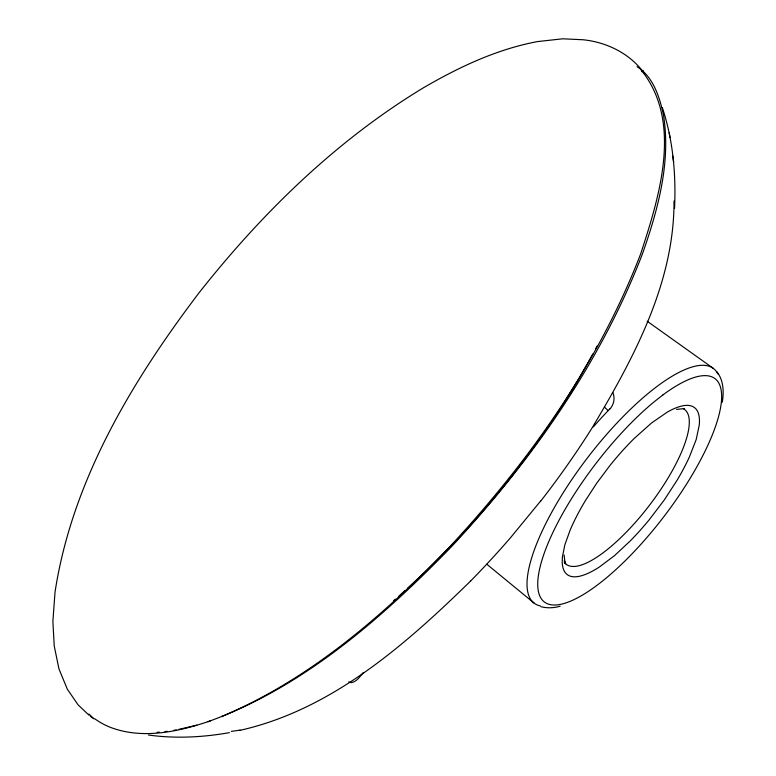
<?xml version="1.0" encoding="UTF-8"?>
<svg xmlns="http://www.w3.org/2000/svg" width="776" height="776" viewBox="0 0 776 776"><rect width="100%" height="100%" fill="white"/><g stroke="black" fill="none" stroke-linecap="round" stroke-linejoin="round"><path stroke-width="1.16" d="M674.538 208.463C676.119 174.474 673.073 139.932 662.306 107.524M722.281 402.23C723.989 391.89 723.688 380.095 716.714 371.655M595.493 349.035L597.074 346.077M573.532 388.068L574.589 386.138M575.637 384.207L576.694 382.277M592.864 353.953L579.236 378.019L564.375 402.259A738.878 583.785 -45.4 0 1 502.46 487.813A745.911 588.431 -45.5 0 1 453.087 543.869L425.82 571.262L407.381 588.441M570.302 393.839L573.008 389.038M594.261 424.23C634.535 356.582 674.383 281.814 674.005 201.032M540.63 501.024L510.676 537.516A740.624 577.208 -46 0 1 470.557 581.098M363.216 672.637C359.967 676.459 356.717 681.91 351.198 682.618A15.704 5.51 -49 0 1 349.898 682.376L348.793 681.861M609.761 408.865L608.287 410.553A147.45 46.87 -52.6 0 0 593.388 426.858M470.547 581.088C405.315 644.866 331.488 709.788 240.104 730.313M398.854 596.104L404.82 590.74M393.665 600.624L395.401 599.13M662.898 394.935L653.848 402.046A140.611 43.184 -52.6 0 0 592.573 467.938A140.466 43.136 -52.6 0 0 558.187 604.756A140.466 43.136 -52.6 0 0 703.929 453.446A140.466 43.136 -52.6 0 0 662.85 394.974M221.616 716.597C309.585 679.553 383.247 615.581 448.955 547.633C528.854 461.807 598.238 364.022 640.598 254.082C659.018 197.57 683.229 122.298 641.296 70.179A13.687 3.57 40.1 0 1 641.694 71.111M207.949 721.719C303.144 687.303 381.511 618.55 451.147 547.041C530.891 461.38 600.12 363.789 642.373 254.062C657.941 209.84 671.095 162.232 663.47 115.013C659.668 97.145 653.314 76.873 637.057 66.688M210.597 720.797C179.207 731.535 143.541 739.577 111.269 727.675A92.703 80.452 -62.1 0 1 94.847 718.838M196.832 725.162L178.519 729.469M560.146 606.221C553.918 608.015 547.274 608.355 540.969 606.716M676.546 409.408L684.548 408.583M173.96 730.294L176.239 729.877M229.386 732.641C202.701 737.365 175.327 738.762 148.42 735.008M157.072 732.331L159.313 732.107M164.919 731.555L167.16 731.341M647.165 321.215L713.289 368.338M92.848 718.091L90.249 716.17M88.92 715.123L78.114 704.88L67.318 689.175L58.957 668.902L54.242 646.078L52.884 621.45L55.009 592.272C71.993 480.81 131.978 381.191 199.122 292.707C262.23 212.779 336.474 140.281 423.997 87.446L426.247 86.165C460.983 66.135 497.94 48.975 537.593 41.565L562.775 38.8L583.028 39.751C606.803 42.166 630.355 53.66 644.342 73.497M486.824 564.239L534.208 603.146M88.978 714.046L94.071 718.935M565.665 563.764L564.278 560.689L565.073 563.415L564.133 555.034M643.013 70.5L643.547 71.751M669.232 132.667L669.979 137.614M672.743 156.044L673.636 161.932M641.723 71.13A14.744 3.841 40.1 0 1 641.859 71.712M594.367 424.288A714.114 559.36 -46.1 0 1 540.726 501.092M240.104 730.032A159.206 134.908 -56 0 1 231.316 731.351M540.358 605.949A147.653 45.891 -52.6 0 1 587.684 457.568A147.653 45.891 -52.6 0 1 717.887 373.925M683.365 408.709A97.436 30.235 -52.6 0 1 648.038 507.126A97.436 30.235 -52.6 0 1 564.298 562.29M608.287 410.553A7.935 2.59 43.9 0 1 604.446 406.925M612.875 392.53A23.493 19.031 5.8 0 1 609.975 408.991M562.387 557.149L562.212 562.27A107.893 33.087 -52.7 0 0 565.694 573.163C570.088 578.275 577.713 577.15 583.368 575.162A107.951 33.145 -52.7 0 0 599.363 567.013L614.485 555.664L630.422 540.765A108.029 33.193 -52.7 0 0 649.425 519.513L664.178 500.122L677.108 480.208A108.077 33.203 -52.6 0 0 689.379 457.006L696.198 439.526L699.292 424.87A107.816 33.087 -52.6 0 0 697.12 410.533C694.821 406.343 689.689 404.839 685.179 405.45A106.894 32.776 -52.6 0 0 667.35 412.075L651.539 422.978L634.254 438.411A106.836 32.747 -52.6 0 0 609.742 465.775L596.754 483.128L585.279 500.801A107.631 32.98 -52.7 0 0 570.108 530.202L564.831 544.868L562.387 557.149"/></g></svg>
